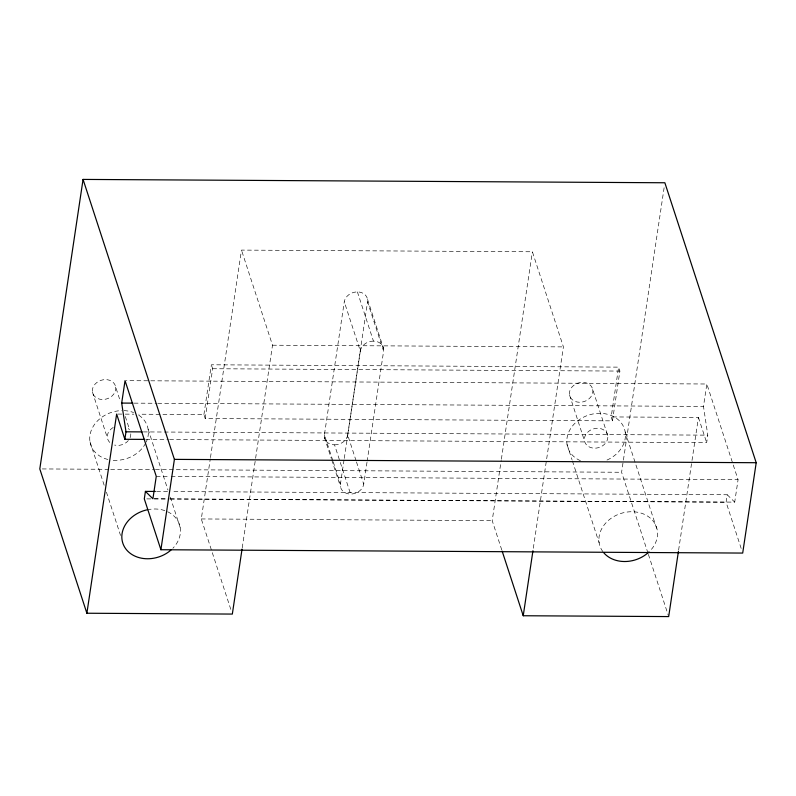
<?xml version="1.0" encoding="UTF-8"?>
<svg xmlns="http://www.w3.org/2000/svg" width="796" height="796" viewBox="0 0 796 796"><rect width="100%" height="100%" fill="white"/><g stroke="black" fill="none" stroke-linecap="round" stroke-linejoin="round"><path stroke-width="0.6" stroke-dasharray="3.98 2.98" d="M203.915 414.577L211.358 364.787L618.611 367.135L619.895 371.075L612.452 420.855L205.199 418.517L203.915 414.577L138.773 414.209M205.199 418.517L212.641 368.727L211.358 364.787M230.8 609.378L201.298 518.952L210.293 458.795M210.472 457.571L241.477 250.093L532.375 251.765L563.409 346.887L532.942 550.752M242.223 547.847L255.426 459.551M255.606 458.327L272.511 345.215L241.477 250.093M332.808 460.585L324.4 434.815L344.28 301.803A11.92 9.721 -18.1 0 1 357.404 291.913A11.92 9.721 -18.1 0 1 367.543 301.943L383.602 351.135L367.185 460.964M356.081 460.725L347.673 434.954L367.543 301.943M367.006 462.187L363.722 484.147A11.92 9.721 -18.1 0 1 350.598 494.047A11.92 9.721 -18.1 0 1 340.449 484.018L344.091 459.61M344.28 458.397L360.329 351.006L344.28 301.803M501.779 549.986L492.197 520.624L501.191 460.466M501.371 459.242L532.375 251.765M612.452 420.855L611.169 416.925L618.611 367.135M648.004 553.22L621.596 472.267L664.312 186.443M678.6 550.195L691.823 461.68M692.013 460.456L698.44 417.422L611.169 416.925M169.618 439.541L706.659 442.626L707.783 435.153L703.485 406.418L706.838 384L126.285 380.657M741.185 548.454L726.101 502.216L727.216 494.744L171.528 491.55M170.314 498.873L734.708 502.127L738.061 479.709L706.838 384M272.511 345.215L563.409 346.887M212.641 368.727L619.895 371.075M134.116 403.144L156.494 403.274M157.737 403.283L703.485 406.418M117.878 414.079L124.017 414.119M125.251 414.129L133.857 414.179M143.389 431.91L707.783 435.153M145.996 439.402L168.374 439.531M42.288 468.934L109.42 469.322M110.664 469.332L154.165 469.58M155.409 469.58L621.596 472.267M156.265 476.356L169.936 476.436M171.18 476.446L738.061 479.709M156.613 491.46L170.284 491.54M154.155 498.784L169.07 498.873M146.792 498.883L153.011 498.923M154.255 498.923L169.17 499.012M170.414 499.022L726.101 502.216M201.298 518.952L492.197 520.624M727.216 494.744L734.708 502.127M698.44 417.422L706.659 442.626M625.178 431.939L657.287 530.345M648.392 554.394L668.292 615.408M592.702 389.463A11.92 9.721 -18.1 0 1 577.06 401.99A11.92 9.721 -18.1 0 1 573.657 385.453A11.92 9.721 -18.1 0 1 592.702 389.463L607.686 435.382A11.92 9.721 -18.1 0 1 592.035 447.909A11.92 9.721 -18.1 0 1 588.632 431.372A11.92 9.721 -18.1 0 1 607.686 435.382M569.578 395.134L584.553 441.054M567.06 444.506L572.025 459.73M572.404 460.904L599.159 542.902M367.533 299.356L383.582 348.558M357.404 291.913L373.453 341.116A11.92 9.721 -18.1 0 1 383.602 351.135M356.459 461.899L363.722 484.147M324.4 434.815A11.92 9.721 -18.1 0 0 334.549 444.845L350.598 494.047M333.186 461.76L340.449 484.018M324.41 437.402L331.285 458.486M331.673 459.65L340.459 486.595M148.106 429.193L167.976 490.107M170.274 497.142L180.204 527.599M115.689 387.045A11.92 9.721 -18.1 0 1 99.619 399.154A11.92 9.721 -18.1 0 1 96.893 382.468A11.92 9.721 -18.1 0 1 115.689 387.045L120.296 401.174M125.29 416.477L129.519 429.432M92.445 392.07L107.42 437.989M89.988 441.76L104.505 486.276M106.415 492.127L120.554 535.469M347.673 434.954A11.92 9.721 -18.1 0 1 334.549 444.845M360.329 351.006A11.92 9.721 -18.1 0 1 373.453 341.116M580.443 460.705A29.81 24.308 -18.1 0 1 575.518 422.726A29.81 24.308 -18.1 0 1 621.119 422.746A29.81 24.308 -18.1 0 1 605.398 460.715M602.88 551.648A29.81 24.308 -18.1 0 1 610.96 518.405A29.81 24.308 -18.1 0 1 650.053 517.898A29.81 24.308 -18.1 0 1 649.924 551.031M138.773 415.174A29.81 24.308 -18.1 0 1 146.185 442.079M145.678 443.113A29.81 24.308 -18.1 0 1 111.559 460.138M107.928 459.481A29.81 24.308 -18.1 0 1 90.555 432.517A29.81 24.308 -18.1 0 1 121.688 410.597M124.027 410.617A29.81 24.308 -18.1 0 1 133.619 412.537M147.21 509.788A29.81 24.308 -18.1 0 1 177.11 519.738A29.81 24.308 -18.1 0 1 172.851 548.285M130.763 433.81A11.92 9.721 -18.1 0 1 129.897 438.118M128.375 440.516A11.92 9.721 -18.1 0 1 114.594 445.073M109.768 442.467A11.92 9.721 -18.1 0 1 114.515 426.815M128.325 428.487A11.92 9.721 -18.1 0 1 129.43 429.82"/><path stroke-width="1.19" d="M155.369 491.45L145.419 491.391L144.305 498.873L160.901 549.728L742.698 553.071L756.2 462.715L664.859 182.762L83.063 179.418L39.8 468.924L86.883 613.238L232.333 614.074L242.044 549.081M86.883 613.238L116.644 414.079L124.863 439.283L144.763 439.392M124.863 439.283L125.987 431.81L121.688 403.075L125.042 380.657L156.265 476.356L152.912 498.774L145.419 491.391M160.901 549.728L174.404 459.372L83.063 179.418M678.411 551.429L668.68 616.582L523.231 615.746L532.942 550.752M121.688 403.075L132.882 403.134M125.987 431.81L142.146 431.9M174.404 459.372L756.2 462.715M502.157 551.16L523.231 615.746M649.038 551.907A29.81 24.308 -18.1 0 1 603.547 552.504M171.031 550.006A29.81 24.308 -18.1 0 1 124.614 547.111A29.81 24.308 -18.1 0 1 147.21 509.788"/></g></svg>
